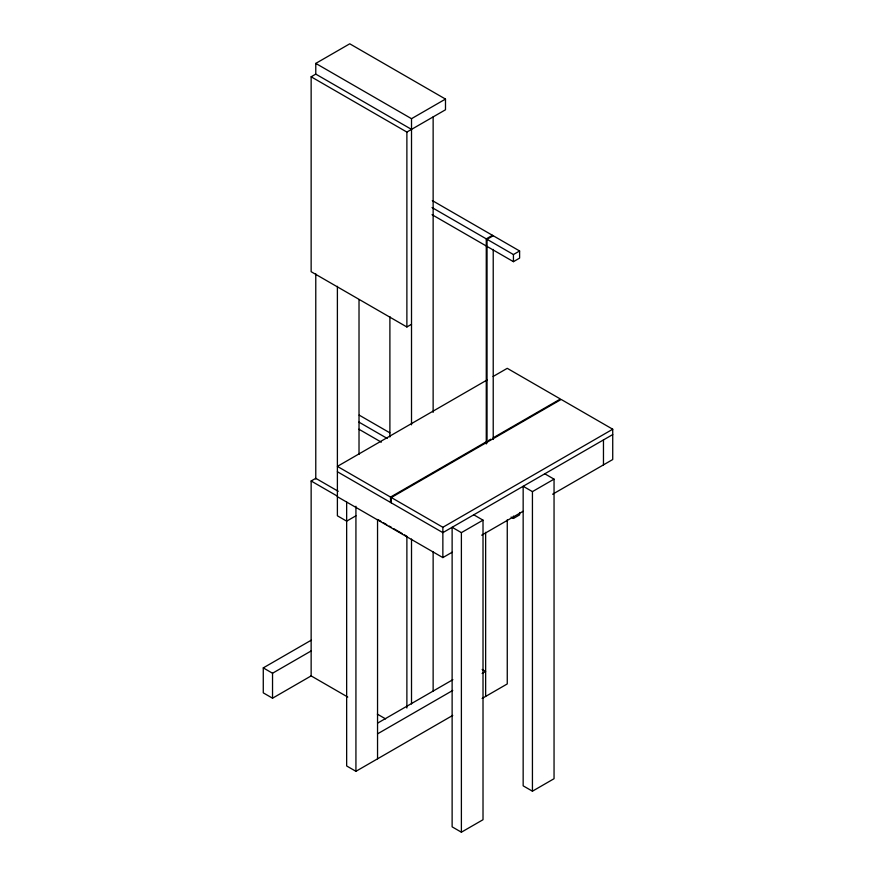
<?xml version="1.0" encoding="UTF-8"?>
<svg xmlns="http://www.w3.org/2000/svg" width="876" height="876" viewBox="0 0 876 876"><rect width="100%" height="100%" fill="white"/><g stroke="black" fill="none" stroke-linecap="round" stroke-linejoin="round"><path stroke-width="1.31" d="M411.512 129.385L315.776 74.11L315.776 63.411L349.754 43.8L445.49 99.076L445.49 109.774L406.88 132.068L311.144 76.792L311.144 271.702L406.88 326.978L411.512 324.295M311.144 76.792L315.776 74.11M315.776 63.411L411.512 118.687L445.49 99.076M492.454 235.294L486.268 238.863L486.268 443.968M493.221 235.743L487.045 239.312L487.045 443.048M432.043 207.557L513.435 254.544L519.61 250.974L519.61 258.113L513.435 261.672L432.043 214.686M347.783 697.066L311.144 675.911L311.144 481.001L315.776 478.329L338.235 491.294M487.209 379.899L337.391 466.393L390.532 497.075L486.081 441.909M493.1 376.494L507.259 368.325L560.399 399.007L493.155 437.825M355.93 515.8L346.655 521.154L337.391 515.8L337.391 286.299M488.436 440.551L490.801 439.183M391.298 502.868L391.298 497.524L561.166 399.445L612.729 429.218L612.729 459.528L552.625 494.228M391.298 497.524L442.862 527.286L612.729 429.218M612.729 434.573L442.862 532.641L337.391 471.748M461.389 532.641L483.015 520.158L483.015 819.717L461.389 832.2L452.125 826.845L452.125 527.286L461.389 532.641L461.389 832.2M532.433 491.622L554.048 479.139L554.048 778.709L532.433 791.192L523.158 785.838L523.158 486.279L532.433 491.622L532.433 791.192M337.391 496.714L442.862 557.596L452.125 552.252M481.69 535.181L523.071 511.299M511.08 517.081L513.435 518.45L519.61 514.88L519.61 512.504M311.308 675.812L272.535 698.205L263.271 692.85L263.271 667.884L311.451 640.071M263.271 667.884L272.535 673.239L311.308 650.857M377.676 723.083L452.87 679.677M377.545 733.858L452.739 690.452M482.118 673.491L485.643 671.454L482.161 669.45M346.655 502.058L346.655 765.963L355.93 771.307L452.739 715.407M482.118 698.457L507.259 683.937L507.259 519.796M432.317 200.582L519.61 250.974M544.784 473.796L554.048 479.139M359.182 415.125L389.853 432.832M358.908 422.101L387.214 438.438M358.908 429.229L381.323 442.172M473.752 514.803L483.015 520.158M311.144 481.001L337.15 496.013M378.52 519.906L380.885 521.264M383.25 522.633L386.787 524.68M389.152 526.038L391.517 527.407M393.882 528.775L402.161 533.55M404.526 534.918L406.88 536.276L406.88 708.016M377.337 714.126L385.604 718.9M603.465 439.916L603.465 464.882M513.435 254.544L513.435 261.672M513.435 516.063L513.435 518.45M493.221 249.419L493.221 439.478M485.643 532.279L485.643 696.42M442.862 527.286L442.862 557.596M433.138 116.902L433.138 412.366M433.138 551.891L433.138 691.416M411.512 118.687L411.512 424.849M411.512 539.058L411.512 703.976M406.88 132.068L406.88 326.978M390.532 497.075L390.532 502.419M389.897 316.619L389.897 436.993M377.545 519.446L377.545 758.824M359.018 299.811L359.018 454.381M355.93 506.251L355.93 771.307M315.776 273.827L315.776 478.997M272.535 673.239L272.535 698.205"/></g></svg>
